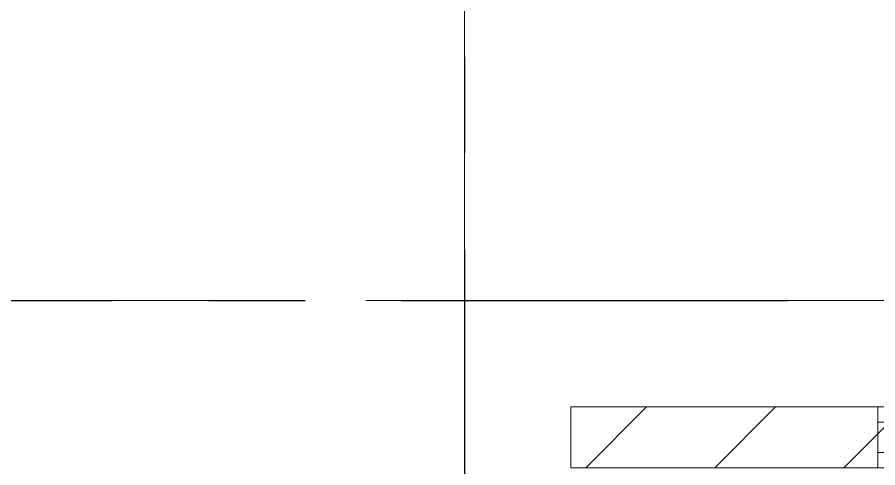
# Model space of a CAD drawing. Header units: millimetres. Extents: x -4000 to 187956, y -58990 to 162485.
# Drawn here: x 49029 to 51860, y 64900 to 66383 of the extents above; entities that cross this region are included whole.
import ezdxf

# ---------------------------------------------------------------- set-up
doc = ezdxf.new("R2010")
doc.units = ezdxf.units.MM
doc.linetypes.add('Grid Line', pattern=[2222.5, 1270, -317.5, 317.5, -317.5])
doc.linetypes.add('Grid Line 12_5mm', pattern=[2150, 1250, -300, 300, -300])
for name, color, linetype, lineweight in [('A-GLAZ-CWMG', 51, 'Continuous', 9), ('A-WALL', 113, 'Continuous', 13), ('A-WALL-PATT', 111, 'Continuous', 13), ('S-GRID', 1, 'Continuous', 30)]:
    doc.layers.add(name, color=color, linetype=linetype, lineweight=lineweight)

# ---------------------------------------------------------------- blocks, each defined once
blk = doc.blocks.new('Rectangular Mullion - 50 x 100-351170-0_000')
at = {"layer": 'A-GLAZ-CWMG', "color": 252}
for p, q in [((0, 50), (-50, 50)), ((-50, 50), (-50, -50)), ((0, -50), (0, 50)), ((-50, -50), (0, -50))]:
    blk.add_line(p, q, dxfattribs=at)
at = {"layer": 'A-GLAZ-CWMG', "color": 254}
for p, q in [((-50, 5), (-50, 50)), ((-50, -50), (-50, -5))]:
    blk.add_line(p, q, dxfattribs=at)
at = {"layer": 'A-GLAZ-CWMG', "color": 253}
for p, q in [((-50, 50), (0, 50)), ((0, 50), (0, -50)), ((0, -50), (-50, -50))]:
    blk.add_line(p, q, dxfattribs=at)
at = {"layer": 'A-GLAZ-CWMG', "color": 50}
blk.add_line((-50, -5), (-50, 5), dxfattribs=at)
blk = doc.blocks.new('CMF2_NHAXUONG_A_rvt-1-0_000')
at = {"layer": 'A-WALL-PATT', "lineweight": 9}
h = blk.add_hatch(dxfattribs=at)
h.set_pattern_fill('FP_13', color=250, style=0, pattern_type=2)
h.set_pattern_definition([(45, (0, 0), (-212.132, 212.132), [])])
h.paths.add_polyline_path([(59950.1, 64900.2), (59950.1, 65100.2), (50850, 65100.2), (50850, 64900.2), (59511.1, 64900.2)])
at = {"layer": 'A-WALL', "color": 90, "lineweight": 15}
for p, q in [((59950.1, 65100.2), (50850, 65100.2)), ((50850, 65100.2), (50850, 64900.2)), ((50850, 64900.2), (59950.1, 64900.2))]:
    blk.add_line(p, q, dxfattribs=at)
at = {"layer": 'A-WALL', "color": 35, "lineweight": 15}
for p, q in [((50850, 64900.2), (50850, 65100.2)), ((51859.9, 65100.2), (50850, 65100.2)), ((51859.9, 65050.2), (51859.9, 65100.2)), ((51859.9, 65100.2), (51859.9, 64900.2)), ((51859.9, 65100.2), (57932.4, 65100.2)), ((57932.4, 65100.2), (51859.9, 65100.2)), ((51859.9, 64900.2), (51859.9, 64950.2)), ((50850, 64900.2), (51859.9, 64900.2)), ((51859.9, 64900.2), (57932.4, 64900.2)), ((57932.4, 64900.2), (51859.9, 64900.2))]:
    blk.add_line(p, q, dxfattribs=at)
at = {"layer": 'A-WALL', "color": 53, "lineweight": 15}
for p, q in [((57932.4, 65100.2), (51859.9, 65100.2)), ((51859.9, 64950.2), (51859.9, 65050.2)), ((51859.9, 64900.2), (57932.4, 64900.2))]:
    blk.add_line(p, q, dxfattribs=at)
at = {"layer": 'S-GRID', "linetype": 'Grid Line 12_5mm', "lineweight": 9}
for p, q in [((50500, 161185.2), (50500, -16487.4)), ((-824.3, 65450), (183641.1, 65450))]:
    blk.add_line(p, q, dxfattribs=at)
at = {"layer": 'A-GLAZ-CWMG', "color": 250, "lineweight": 9, "rotation": 180}
blk.add_blockref('Rectangular Mullion - 50 x 100-351170-0_000', (51859.9, 65000.2), dxfattribs=at)

msp = doc.modelspace()

# ---------------------------------------------------------------- block references
at = {"lineweight": 5}
msp.add_blockref('CMF2_NHAXUONG_A_rvt-1-0_000', (0, 0), dxfattribs=at)

# ---------------------------------------------------------------- next in the draw order: linework, layer by layer
at = {"layer": 'S-GRID', "linetype": 'Grid Line'}
for p, q in [((50500, 161185.2), (50500, -16487.4)), ((-824.3, 65450), (183641.1, 65450))]:
    msp.add_line(p, q, dxfattribs=at)

doc.saveas('drawing.dxf')
